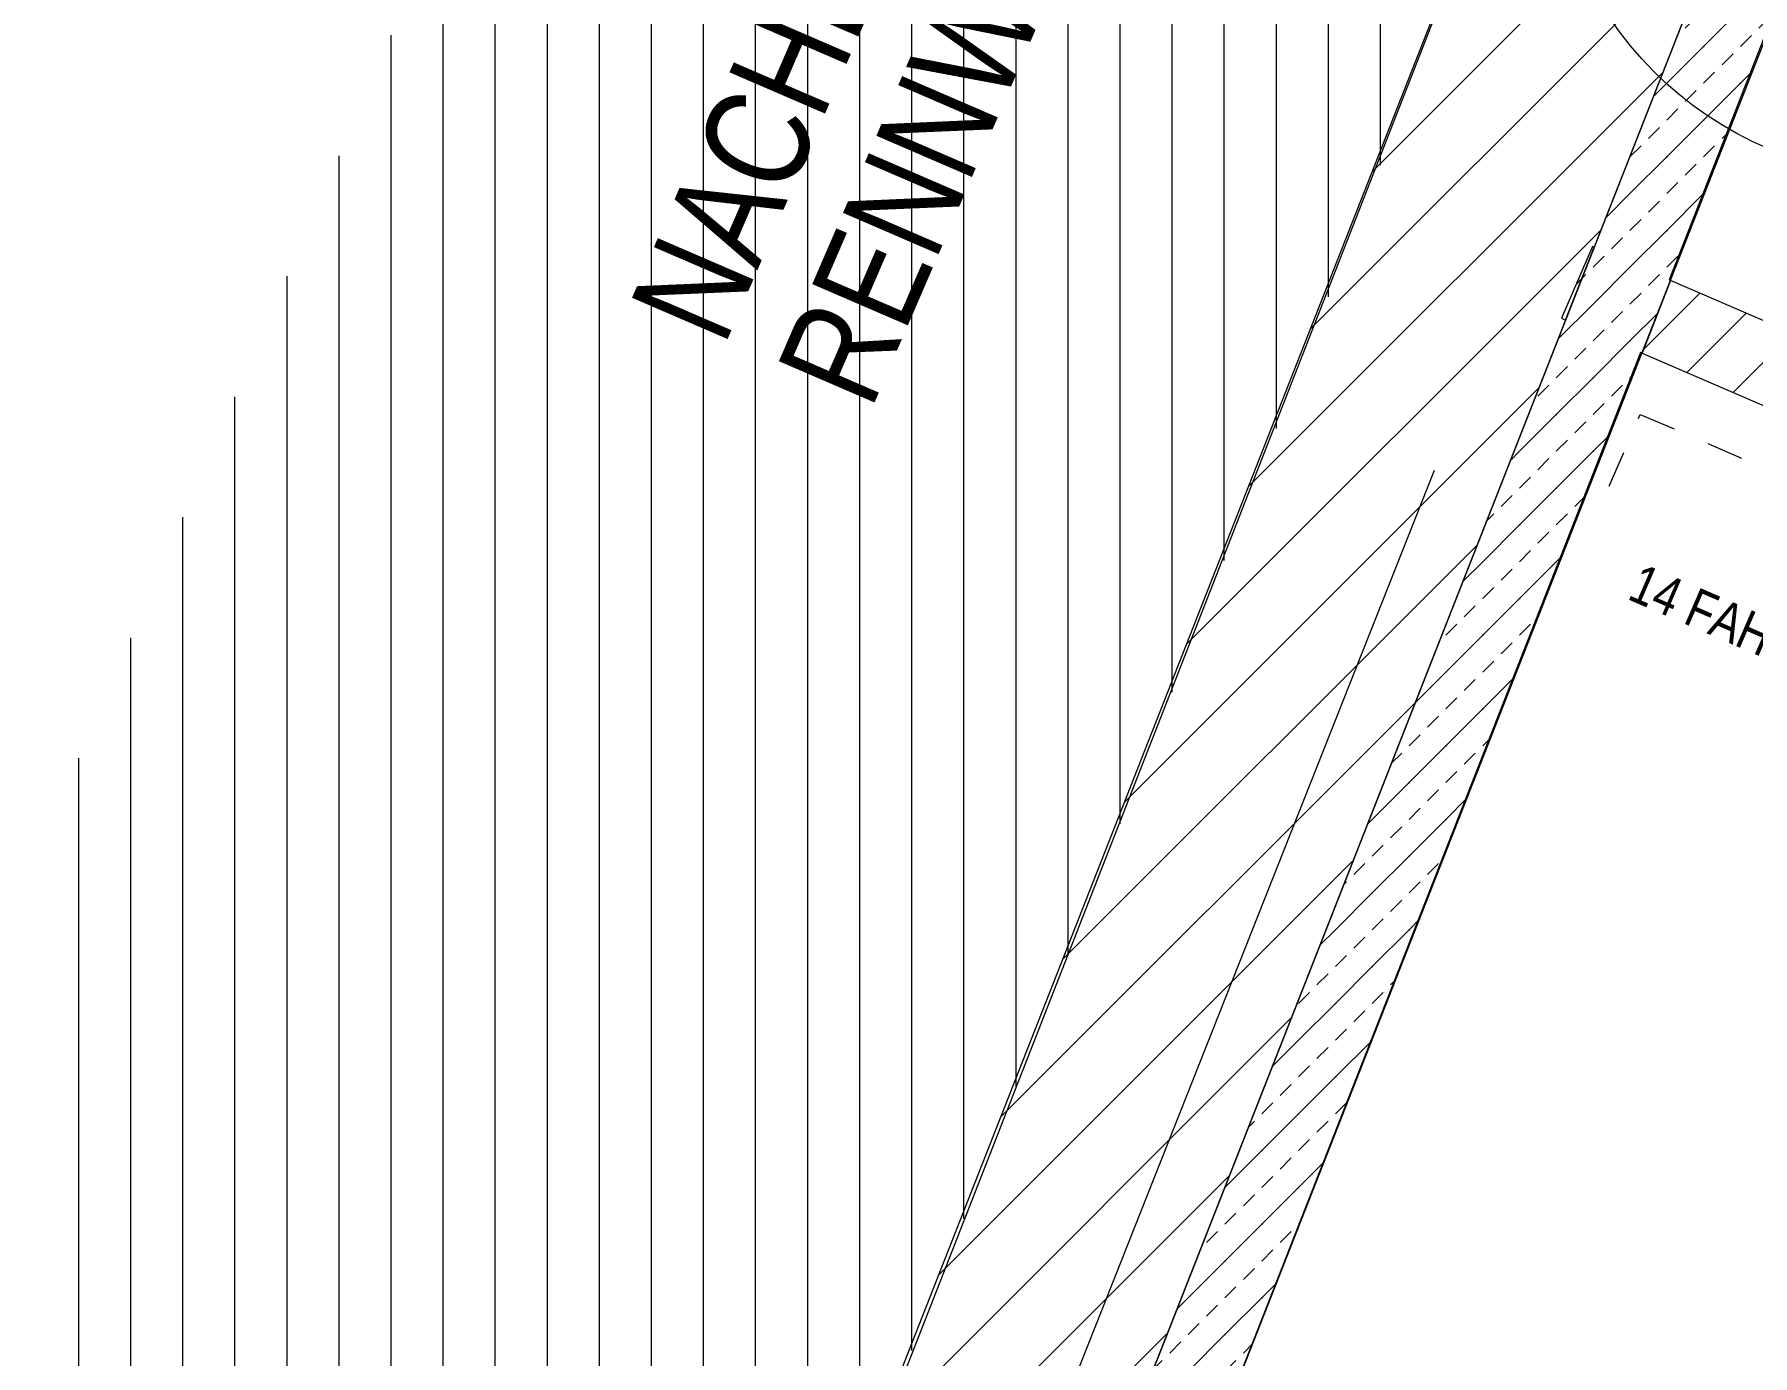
# Model space of a CAD drawing. Header units: millimetres. Extents: x 12535256 to 12566104, y 356204449 to 356234587.
# Drawn here: x 12538214 to 12541513, y 356216012 to 356218550 of the extents above; entities that cross this region are included whole.
import ezdxf
from ezdxf.enums import TextEntityAlignment as Align

# ---------------------------------------------------------------- set-up
doc = ezdxf.new("R2010")
doc.units = ezdxf.units.MM
doc.header["$MEASUREMENT"] = 0
doc.set_wipeout_variables(frame=1)
for name, pattern in [('Dashed Small', [141.111111, 70.555556, -70.555556]), ('Dot & Dashed', [6702.78, 3527.78, -1763.89, 0, -1411.11]), ('Wipeout_Contour', [1000, 0, -1000])]:
    doc.linetypes.add(name, pattern=pattern)
for name, color, linetype in [('New_010 Aussenwände', 7, 'Continuous'), ('New_035 Decken', 7, 'Continuous'), ('New_080 Raumdefinitionen', 7, 'Continuous'), ('New_110 Bemassungen Ausführung', 7, 'Continuous'), ('New_290 Raster _ Achsen', 7, 'Continuous')]:
    doc.layers.add(name, color=color, linetype=linetype)
for name, color, linetype, lineweight in [('New_010 Aussenwände_Pen_No__1', 7, 'Continuous', 13), ('New_010 Aussenwände_Pen_No__96', 8, 'Continuous', 13), ('New_035 Decken_Pen_No__1', 7, 'Continuous', 13), ('New_110 Bemassungen Ausführung_Pen_No__1', 7, 'Continuous', 13), ('New_160 Beschriftungen Ausführung_Pen_No__1', 7, 'Continuous', 13), ('New_160 Beschriftungen Ausführung_Pen_No__39', 8, 'Continuous', 13), ('New_255 Plangrafiken_Pen_No__1', 7, 'Continuous', 13), ('New_255 Plangrafiken_Pen_No__39', 8, 'Continuous', 13), ('New_255 Plangrafiken_Pen_No__83', 30, 'Continuous', 13), ('New_290 Raster _ Achsen_Pen_No__108', 7, 'Continuous', 13)]:
    doc.layers.add(name, color=color, linetype=linetype, lineweight=lineweight)
doc.styles.add('GENERATED_STYLE_1', font='arial.ttf')
doc.styles.add('GENERATED_STYLE_2', font='arial.ttf', dxfattribs={"width": 0.8})
doc.linetypes.add('Bubble', pattern='A,0,[1,UG - Rennweg 15_1030 Wien_AusfÃ¼rung-2026-06-121.Shx,S=15.817082,R=0,X=-0.000255191,Y=0.048578],-1983.5,0', length=1983.5)
doc.dimstyles.new('GENERATED_STYLE__1', dxfattribs={"dimtxt": 125, "dimasz": 47.5, "dimexe": 0.18, "dimexo": 2, "dimgap": 0, "dimtad": 1, "dimlfac": 0.001, "dimzin": 0, "dimdsep": 46, "dimtxsty": 'GENERATED_STYLE_1', "dimblk": 'ARROWHEAD_2', "dimblk1": 'ARROWHEAD_2', "dimblk2": 'ARROWHEAD_2', "dimcen": 0.09, "dimclrd": 7, "dimclre": 7, "dimclrt": 7, "dimadec": 0, "dimazin": 0, "dimtfac": 1, "dimtdec": 4, "dimtmove": 0, "dimatfit": 3, "dimfxl": 1, "dimtolj": 1, "dimtzin": 0, "dimarcsym": 0})
pattern_1 = [(45, (12240439.16, 356160438.36), (-63.639609, 63.639609), [])]

# ---------------------------------------------------------------- blocks, each defined once
blk = doc.blocks.new('*X23', base_point=(12240439.2, 356160438.4))
at = {"layer": 'New_255 Plangrafiken_Pen_No__39', "color": 8, "linetype": 'Continuous', "lineweight": 13}
for p, q in [((12538998.2, 356218683.6), (12538998.2, 356218433.6)), ((12538998.2, 356218683.6), (12538998.2, 356218433.6)), ((12539098.2, 356218683.6), (12539098.2, 356218433.6)), ((12539098.2, 356218683.6), (12539098.2, 356218433.6)), ((12539198.2, 356218683.6), (12539198.2, 356218433.6)), ((12539198.2, 356218683.6), (12539198.2, 356218433.6)), ((12539298.2, 356218683.6), (12539298.2, 356218433.6)), ((12539298.2, 356218683.6), (12539298.2, 356218433.6)), ((12539398.2, 356218683.6), (12539398.2, 356218433.6)), ((12539398.2, 356218683.6), (12539398.2, 356218433.6)), ((12539498.2, 356218683.6), (12539498.2, 356218433.6)), ((12539498.2, 356218683.6), (12539498.2, 356218433.6)), ((12539598.2, 356218683.6), (12539598.2, 356218433.6)), ((12539598.2, 356218683.6), (12539598.2, 356218433.6)), ((12539698.2, 356218683.6), (12539698.2, 356218433.6)), ((12539698.2, 356218683.6), (12539698.2, 356218433.6)), ((12539798.2, 356218683.6), (12539798.2, 356218433.6)), ((12539798.2, 356218683.6), (12539798.2, 356218433.6)), ((12539898.2, 356218683.6), (12539898.2, 356218433.6)), ((12539898.2, 356218683.6), (12539898.2, 356218433.6)), ((12539998.2, 356218683.6), (12539998.2, 356218433.6)), ((12539998.2, 356218683.6), (12539998.2, 356218433.6)), ((12540098.2, 356218683.6), (12540098.2, 356218433.6)), ((12540098.2, 356218683.6), (12540098.2, 356218433.6)), ((12540198.2, 356218683.6), (12540198.2, 356218433.6)), ((12540198.2, 356218683.6), (12540198.2, 356218433.6)), ((12540298.2, 356218683.6), (12540298.2, 356218433.6)), ((12540298.2, 356218683.6), (12540298.2, 356218433.6)), ((12540398.2, 356218683.6), (12540398.2, 356218433.6)), ((12540398.2, 356218683.6), (12540398.2, 356218433.6)), ((12540498.2, 356218683.6), (12540498.2, 356218433.6)), ((12540498.2, 356218683.6), (12540498.2, 356218433.6)), ((12540598.2, 356218683.6), (12540598.2, 356218433.6)), ((12540598.2, 356218683.6), (12540598.2, 356218433.6)), ((12540698.2, 356218683.6), (12540698.2, 356218433.6)), ((12540698.2, 356218683.6), (12540698.2, 356218433.6)), ((12540798.2, 356218683.6), (12540798.2, 356218433.6)), ((12540798.2, 356218683.6), (12540798.2, 356218433.6)), ((12538898.2, 356218548.7), (12538898.2, 356218433.6)), ((12538898.2, 356218548.7), (12538898.2, 356218433.6)), ((12538898.2, 356218433.6), (12538898.2, 356218183.6)), ((12538898.2, 356218433.6), (12538898.2, 356218183.6)), ((12538998.2, 356218433.6), (12538998.2, 356218183.6)), ((12538998.2, 356218433.6), (12538998.2, 356218183.6)), ((12539098.2, 356218433.6), (12539098.2, 356218183.6)), ((12539098.2, 356218433.6), (12539098.2, 356218183.6)), ((12539198.2, 356218433.6), (12539198.2, 356218183.6)), ((12539198.2, 356218433.6), (12539198.2, 356218183.6)), ((12539298.2, 356218433.6), (12539298.2, 356218183.6)), ((12539298.2, 356218433.6), (12539298.2, 356218183.6)), ((12539398.2, 356218433.6), (12539398.2, 356218183.6)), ((12539398.2, 356218433.6), (12539398.2, 356218183.6)), ((12539498.2, 356218433.6), (12539498.2, 356218183.6)), ((12539498.2, 356218433.6), (12539498.2, 356218183.6)), ((12539598.2, 356218433.6), (12539598.2, 356218183.6)), ((12539598.2, 356218433.6), (12539598.2, 356218183.6)), ((12539698.2, 356218433.6), (12539698.2, 356218183.6)), ((12539698.2, 356218433.6), (12539698.2, 356218183.6)), ((12539798.2, 356218433.6), (12539798.2, 356218183.6)), ((12539798.2, 356218433.6), (12539798.2, 356218183.6)), ((12539898.2, 356218433.6), (12539898.2, 356218183.6)), ((12539898.2, 356218433.6), (12539898.2, 356218183.6)), ((12539998.2, 356218433.6), (12539998.2, 356218183.6)), ((12539998.2, 356218433.6), (12539998.2, 356218183.6)), ((12540098.2, 356218433.6), (12540098.2, 356218183.6)), ((12540098.2, 356218433.6), (12540098.2, 356218183.6)), ((12540198.2, 356218433.6), (12540198.2, 356218183.6)), ((12540198.2, 356218433.6), (12540198.2, 356218183.6)), ((12540298.2, 356218433.6), (12540298.2, 356218183.6)), ((12540298.2, 356218433.6), (12540298.2, 356218183.6)), ((12540398.2, 356218433.6), (12540398.2, 356218183.6)), ((12540398.2, 356218433.6), (12540398.2, 356218183.6)), ((12540498.2, 356218433.6), (12540498.2, 356218183.6)), ((12540498.2, 356218433.6), (12540498.2, 356218183.6)), ((12540598.2, 356218433.6), (12540598.2, 356218183.6)), ((12540598.2, 356218433.6), (12540598.2, 356218183.6)), ((12540698.2, 356218433.6), (12540698.2, 356218183.6)), ((12540698.2, 356218433.6), (12540698.2, 356218183.6)), ((12540798.2, 356218433.6), (12540798.2, 356218299.1)), ((12540798.2, 356218433.6), (12540798.2, 356218299.1)), ((12538798.2, 356218317.2), (12538798.2, 356218183.6)), ((12538798.2, 356218317.2), (12538798.2, 356218183.6)), ((12538798.2, 356218183.6), (12538798.2, 356217933.6)), ((12538798.2, 356218183.6), (12538798.2, 356217933.6)), ((12538898.2, 356218183.6), (12538898.2, 356217933.6)), ((12538898.2, 356218183.6), (12538898.2, 356217933.6)), ((12538998.2, 356218183.6), (12538998.2, 356217933.6)), ((12538998.2, 356218183.6), (12538998.2, 356217933.6)), ((12539098.2, 356218183.6), (12539098.2, 356217933.6)), ((12539098.2, 356218183.6), (12539098.2, 356217933.6)), ((12539198.2, 356218183.6), (12539198.2, 356217933.6)), ((12539198.2, 356218183.6), (12539198.2, 356217933.6)), ((12539298.2, 356218183.6), (12539298.2, 356217933.6)), ((12539298.2, 356218183.6), (12539298.2, 356217933.6)), ((12539398.2, 356218183.6), (12539398.2, 356217933.6)), ((12539398.2, 356218183.6), (12539398.2, 356217933.6)), ((12539498.2, 356218183.6), (12539498.2, 356217933.6)), ((12539498.2, 356218183.6), (12539498.2, 356217933.6)), ((12539598.2, 356218183.6), (12539598.2, 356217933.6)), ((12539598.2, 356218183.6), (12539598.2, 356217933.6)), ((12539698.2, 356218183.6), (12539698.2, 356217933.6)), ((12539698.2, 356218183.6), (12539698.2, 356217933.6)), ((12539798.2, 356218183.6), (12539798.2, 356217933.6)), ((12539798.2, 356218183.6), (12539798.2, 356217933.6)), ((12539898.2, 356218183.6), (12539898.2, 356217933.6)), ((12539898.2, 356218183.6), (12539898.2, 356217933.6)), ((12539998.2, 356218183.6), (12539998.2, 356217933.6)), ((12539998.2, 356218183.6), (12539998.2, 356217933.6)), ((12540098.2, 356218183.6), (12540098.2, 356217933.6)), ((12540098.2, 356218183.6), (12540098.2, 356217933.6)), ((12540198.2, 356218183.6), (12540198.2, 356217933.6)), ((12540198.2, 356218183.6), (12540198.2, 356217933.6)), ((12540298.2, 356218183.6), (12540298.2, 356217933.6)), ((12540298.2, 356218183.6), (12540298.2, 356217933.6)), ((12540398.2, 356218183.6), (12540398.2, 356217933.6)), ((12540398.2, 356218183.6), (12540398.2, 356217933.6)), ((12540498.2, 356218183.6), (12540498.2, 356217933.6)), ((12540498.2, 356218183.6), (12540498.2, 356217933.6)), ((12540598.2, 356218183.6), (12540598.2, 356217933.6)), ((12540598.2, 356218183.6), (12540598.2, 356217933.6)), ((12540698.2, 356218183.6), (12540698.2, 356218046)), ((12540698.2, 356218183.6), (12540698.2, 356218046)), ((12538698.2, 356218085.7), (12538698.2, 356217933.6)), ((12538698.2, 356218085.7), (12538698.2, 356217933.6)), ((12538698.2, 356217933.6), (12538698.2, 356217683.6)), ((12538698.2, 356217933.6), (12538698.2, 356217683.6)), ((12538798.2, 356217933.6), (12538798.2, 356217683.6)), ((12538798.2, 356217933.6), (12538798.2, 356217683.6)), ((12538898.2, 356217933.6), (12538898.2, 356217683.6)), ((12538898.2, 356217933.6), (12538898.2, 356217683.6)), ((12538998.2, 356217933.6), (12538998.2, 356217683.6)), ((12538998.2, 356217933.6), (12538998.2, 356217683.6)), ((12539098.2, 356217933.6), (12539098.2, 356217683.6)), ((12539098.2, 356217933.6), (12539098.2, 356217683.6)), ((12539198.2, 356217933.6), (12539198.2, 356217683.6)), ((12539198.2, 356217933.6), (12539198.2, 356217683.6)), ((12539298.2, 356217933.6), (12539298.2, 356217683.6)), ((12539298.2, 356217933.6), (12539298.2, 356217683.6)), ((12539398.2, 356217933.6), (12539398.2, 356217683.6)), ((12539398.2, 356217933.6), (12539398.2, 356217683.6)), ((12539498.2, 356217933.6), (12539498.2, 356217683.6)), ((12539498.2, 356217933.6), (12539498.2, 356217683.6)), ((12539598.2, 356217933.6), (12539598.2, 356217683.6)), ((12539598.2, 356217933.6), (12539598.2, 356217683.6)), ((12539698.2, 356217933.6), (12539698.2, 356217683.6)), ((12539698.2, 356217933.6), (12539698.2, 356217683.6)), ((12539798.2, 356217933.6), (12539798.2, 356217683.6)), ((12539798.2, 356217933.6), (12539798.2, 356217683.6)), ((12539898.2, 356217933.6), (12539898.2, 356217683.6)), ((12539898.2, 356217933.6), (12539898.2, 356217683.6)), ((12539998.2, 356217933.6), (12539998.2, 356217683.6)), ((12539998.2, 356217933.6), (12539998.2, 356217683.6)), ((12540098.2, 356217933.6), (12540098.2, 356217683.6)), ((12540098.2, 356217933.6), (12540098.2, 356217683.6)), ((12540198.2, 356217933.6), (12540198.2, 356217683.6)), ((12540198.2, 356217933.6), (12540198.2, 356217683.6)), ((12540298.2, 356217933.6), (12540298.2, 356217683.6)), ((12540298.2, 356217933.6), (12540298.2, 356217683.6)), ((12540398.2, 356217933.6), (12540398.2, 356217683.6)), ((12540398.2, 356217933.6), (12540398.2, 356217683.6)), ((12540498.2, 356217933.6), (12540498.2, 356217683.6)), ((12540498.2, 356217933.6), (12540498.2, 356217683.6)), ((12540598.2, 356217933.6), (12540598.2, 356217793)), ((12540598.2, 356217933.6), (12540598.2, 356217793)), ((12538598.2, 356217854.3), (12538598.2, 356217683.6)), ((12538598.2, 356217854.3), (12538598.2, 356217683.6)), ((12538598.2, 356217683.6), (12538598.2, 356217433.6)), ((12538598.2, 356217683.6), (12538598.2, 356217433.6)), ((12538698.2, 356217683.6), (12538698.2, 356217433.6)), ((12538698.2, 356217683.6), (12538698.2, 356217433.6)), ((12538798.2, 356217683.6), (12538798.2, 356217433.6)), ((12538798.2, 356217683.6), (12538798.2, 356217433.6)), ((12538898.2, 356217683.6), (12538898.2, 356217433.6)), ((12538898.2, 356217683.6), (12538898.2, 356217433.6)), ((12538998.2, 356217683.6), (12538998.2, 356217433.6)), ((12538998.2, 356217683.6), (12538998.2, 356217433.6)), ((12539098.2, 356217683.6), (12539098.2, 356217433.6)), ((12539098.2, 356217683.6), (12539098.2, 356217433.6)), ((12539198.2, 356217683.6), (12539198.2, 356217433.6)), ((12539198.2, 356217683.6), (12539198.2, 356217433.6)), ((12539298.2, 356217683.6), (12539298.2, 356217433.6)), ((12539298.2, 356217683.6), (12539298.2, 356217433.6)), ((12539398.2, 356217683.6), (12539398.2, 356217433.6)), ((12539398.2, 356217683.6), (12539398.2, 356217433.6)), ((12539498.2, 356217683.6), (12539498.2, 356217433.6)), ((12539498.2, 356217683.6), (12539498.2, 356217433.6)), ((12539598.2, 356217683.6), (12539598.2, 356217433.6)), ((12539598.2, 356217683.6), (12539598.2, 356217433.6)), ((12539698.2, 356217683.6), (12539698.2, 356217433.6)), ((12539698.2, 356217683.6), (12539698.2, 356217433.6)), ((12539798.2, 356217683.6), (12539798.2, 356217433.6)), ((12539798.2, 356217683.6), (12539798.2, 356217433.6)), ((12539898.2, 356217683.6), (12539898.2, 356217433.6)), ((12539898.2, 356217683.6), (12539898.2, 356217433.6)), ((12539998.2, 356217683.6), (12539998.2, 356217433.6)), ((12539998.2, 356217683.6), (12539998.2, 356217433.6)), ((12540098.2, 356217683.6), (12540098.2, 356217433.6)), ((12540098.2, 356217683.6), (12540098.2, 356217433.6)), ((12540198.2, 356217683.6), (12540198.2, 356217433.6)), ((12540198.2, 356217683.6), (12540198.2, 356217433.6)), ((12540298.2, 356217683.6), (12540298.2, 356217433.6)), ((12540298.2, 356217683.6), (12540298.2, 356217433.6)), ((12540398.2, 356217683.6), (12540398.2, 356217433.6)), ((12540398.2, 356217683.6), (12540398.2, 356217433.6)), ((12540498.2, 356217683.6), (12540498.2, 356217539.9)), ((12540498.2, 356217683.6), (12540498.2, 356217539.9)), ((12538498.2, 356217622.8), (12538498.2, 356217433.6)), ((12538498.2, 356217622.8), (12538498.2, 356217433.6)), ((12538498.2, 356217433.6), (12538498.2, 356217183.6)), ((12538498.2, 356217433.6), (12538498.2, 356217183.6)), ((12538598.2, 356217433.6), (12538598.2, 356217183.6)), ((12538598.2, 356217433.6), (12538598.2, 356217183.6)), ((12538698.2, 356217433.6), (12538698.2, 356217183.6)), ((12538698.2, 356217433.6), (12538698.2, 356217183.6)), ((12538798.2, 356217433.6), (12538798.2, 356217183.6)), ((12538798.2, 356217433.6), (12538798.2, 356217183.6)), ((12538898.2, 356217433.6), (12538898.2, 356217183.6)), ((12538898.2, 356217433.6), (12538898.2, 356217183.6)), ((12538998.2, 356217433.6), (12538998.2, 356217183.6)), ((12538998.2, 356217433.6), (12538998.2, 356217183.6)), ((12539098.2, 356217433.6), (12539098.2, 356217183.6)), ((12539098.2, 356217433.6), (12539098.2, 356217183.6)), ((12539198.2, 356217433.6), (12539198.2, 356217183.6)), ((12539198.2, 356217433.6), (12539198.2, 356217183.6)), ((12539298.2, 356217433.6), (12539298.2, 356217183.6)), ((12539298.2, 356217433.6), (12539298.2, 356217183.6)), ((12539398.2, 356217433.6), (12539398.2, 356217183.6)), ((12539398.2, 356217433.6), (12539398.2, 356217183.6)), ((12539498.2, 356217433.6), (12539498.2, 356217183.6)), ((12539498.2, 356217433.6), (12539498.2, 356217183.6)), ((12539598.2, 356217433.6), (12539598.2, 356217183.6)), ((12539598.2, 356217433.6), (12539598.2, 356217183.6)), ((12539698.2, 356217433.6), (12539698.2, 356217183.6)), ((12539698.2, 356217433.6), (12539698.2, 356217183.6)), ((12539798.2, 356217433.6), (12539798.2, 356217183.6)), ((12539798.2, 356217433.6), (12539798.2, 356217183.6)), ((12539898.2, 356217433.6), (12539898.2, 356217183.6)), ((12539898.2, 356217433.6), (12539898.2, 356217183.6)), ((12539998.2, 356217433.6), (12539998.2, 356217183.6)), ((12539998.2, 356217433.6), (12539998.2, 356217183.6)), ((12540098.2, 356217433.6), (12540098.2, 356217183.6)), ((12540098.2, 356217433.6), (12540098.2, 356217183.6)), ((12540198.2, 356217433.6), (12540198.2, 356217183.6)), ((12540198.2, 356217433.6), (12540198.2, 356217183.6)), ((12540298.2, 356217433.6), (12540298.2, 356217183.6)), ((12540298.2, 356217433.6), (12540298.2, 356217183.6)), ((12540398.2, 356217433.6), (12540398.2, 356217286.9)), ((12540398.2, 356217433.6), (12540398.2, 356217286.9)), ((12538398.2, 356217391.3), (12538398.2, 356217183.6)), ((12538398.2, 356217391.3), (12538398.2, 356217183.6)), ((12538298.2, 356217159.8), (12538298.2, 356216933.6)), ((12538298.2, 356217159.8), (12538298.2, 356216933.6)), ((12538398.2, 356217183.6), (12538398.2, 356216933.6)), ((12538398.2, 356217183.6), (12538398.2, 356216933.6)), ((12538498.2, 356217183.6), (12538498.2, 356216933.6)), ((12538498.2, 356217183.6), (12538498.2, 356216933.6)), ((12538598.2, 356217183.6), (12538598.2, 356216933.6)), ((12538598.2, 356217183.6), (12538598.2, 356216933.6)), ((12538698.2, 356217183.6), (12538698.2, 356216933.6)), ((12538698.2, 356217183.6), (12538698.2, 356216933.6)), ((12538798.2, 356217183.6), (12538798.2, 356216933.6)), ((12538798.2, 356217183.6), (12538798.2, 356216933.6)), ((12538898.2, 356217183.6), (12538898.2, 356216933.6)), ((12538898.2, 356217183.6), (12538898.2, 356216933.6)), ((12538998.2, 356217183.6), (12538998.2, 356216933.6)), ((12538998.2, 356217183.6), (12538998.2, 356216933.6)), ((12539098.2, 356217183.6), (12539098.2, 356216933.6)), ((12539098.2, 356217183.6), (12539098.2, 356216933.6)), ((12539198.2, 356217183.6), (12539198.2, 356216933.6)), ((12539198.2, 356217183.6), (12539198.2, 356216933.6)), ((12539298.2, 356217183.6), (12539298.2, 356216933.6)), ((12539298.2, 356217183.6), (12539298.2, 356216933.6)), ((12539398.2, 356217183.6), (12539398.2, 356216933.6)), ((12539398.2, 356217183.6), (12539398.2, 356216933.6)), ((12539498.2, 356217183.6), (12539498.2, 356216933.6)), ((12539498.2, 356217183.6), (12539498.2, 356216933.6)), ((12539598.2, 356217183.6), (12539598.2, 356216933.6)), ((12539598.2, 356217183.6), (12539598.2, 356216933.6)), ((12539698.2, 356217183.6), (12539698.2, 356216933.6)), ((12539698.2, 356217183.6), (12539698.2, 356216933.6)), ((12539798.2, 356217183.6), (12539798.2, 356216933.6)), ((12539798.2, 356217183.6), (12539798.2, 356216933.6)), ((12539898.2, 356217183.6), (12539898.2, 356216933.6)), ((12539898.2, 356217183.6), (12539898.2, 356216933.6)), ((12539998.2, 356217183.6), (12539998.2, 356216933.6)), ((12539998.2, 356217183.6), (12539998.2, 356216933.6)), ((12540098.2, 356217183.6), (12540098.2, 356216933.6)), ((12540098.2, 356217183.6), (12540098.2, 356216933.6)), ((12540198.2, 356217183.6), (12540198.2, 356216933.6)), ((12540198.2, 356217183.6), (12540198.2, 356216933.6)), ((12540298.2, 356217183.6), (12540298.2, 356217033.8)), ((12540298.2, 356217183.6), (12540298.2, 356217033.8)), ((12538298.2, 356216933.6), (12538298.2, 356216683.6)), ((12538298.2, 356216933.6), (12538298.2, 356216683.6)), ((12538398.2, 356216933.6), (12538398.2, 356216683.6)), ((12538398.2, 356216933.6), (12538398.2, 356216683.6)), ((12538498.2, 356216933.6), (12538498.2, 356216683.6)), ((12538498.2, 356216933.6), (12538498.2, 356216683.6)), ((12538598.2, 356216933.6), (12538598.2, 356216683.6)), ((12538598.2, 356216933.6), (12538598.2, 356216683.6)), ((12538698.2, 356216933.6), (12538698.2, 356216683.6)), ((12538698.2, 356216933.6), (12538698.2, 356216683.6)), ((12538798.2, 356216933.6), (12538798.2, 356216683.6)), ((12538798.2, 356216933.6), (12538798.2, 356216683.6)), ((12538898.2, 356216933.6), (12538898.2, 356216683.6)), ((12538898.2, 356216933.6), (12538898.2, 356216683.6)), ((12538998.2, 356216933.6), (12538998.2, 356216683.6)), ((12538998.2, 356216933.6), (12538998.2, 356216683.6)), ((12539098.2, 356216933.6), (12539098.2, 356216683.6)), ((12539098.2, 356216933.6), (12539098.2, 356216683.6)), ((12539198.2, 356216933.6), (12539198.2, 356216683.6)), ((12539198.2, 356216933.6), (12539198.2, 356216683.6)), ((12539298.2, 356216933.6), (12539298.2, 356216683.6)), ((12539298.2, 356216933.6), (12539298.2, 356216683.6)), ((12539398.2, 356216933.6), (12539398.2, 356216683.6)), ((12539398.2, 356216933.6), (12539398.2, 356216683.6)), ((12539498.2, 356216933.6), (12539498.2, 356216683.6)), ((12539498.2, 356216933.6), (12539498.2, 356216683.6)), ((12539598.2, 356216933.6), (12539598.2, 356216683.6)), ((12539598.2, 356216933.6), (12539598.2, 356216683.6)), ((12539698.2, 356216933.6), (12539698.2, 356216683.6)), ((12539698.2, 356216933.6), (12539698.2, 356216683.6)), ((12539798.2, 356216933.6), (12539798.2, 356216683.6)), ((12539798.2, 356216933.6), (12539798.2, 356216683.6)), ((12539898.2, 356216933.6), (12539898.2, 356216683.6)), ((12539898.2, 356216933.6), (12539898.2, 356216683.6)), ((12539998.2, 356216933.6), (12539998.2, 356216683.6)), ((12539998.2, 356216933.6), (12539998.2, 356216683.6)), ((12540098.2, 356216933.6), (12540098.2, 356216683.6)), ((12540098.2, 356216933.6), (12540098.2, 356216683.6)), ((12540198.2, 356216933.6), (12540198.2, 356216780.8)), ((12540198.2, 356216933.6), (12540198.2, 356216780.8)), ((12538298.2, 356216683.6), (12538298.2, 356216433.6)), ((12538298.2, 356216683.6), (12538298.2, 356216433.6)), ((12538398.2, 356216683.6), (12538398.2, 356216433.6)), ((12538398.2, 356216683.6), (12538398.2, 356216433.6)), ((12538498.2, 356216683.6), (12538498.2, 356216433.6)), ((12538498.2, 356216683.6), (12538498.2, 356216433.6)), ((12538598.2, 356216683.6), (12538598.2, 356216433.6)), ((12538598.2, 356216683.6), (12538598.2, 356216433.6)), ((12538698.2, 356216683.6), (12538698.2, 356216433.6)), ((12538698.2, 356216683.6), (12538698.2, 356216433.6)), ((12538798.2, 356216683.6), (12538798.2, 356216433.6)), ((12538798.2, 356216683.6), (12538798.2, 356216433.6)), ((12538898.2, 356216683.6), (12538898.2, 356216433.6)), ((12538898.2, 356216683.6), (12538898.2, 356216433.6)), ((12538998.2, 356216683.6), (12538998.2, 356216433.6)), ((12538998.2, 356216683.6), (12538998.2, 356216433.6)), ((12539098.2, 356216683.6), (12539098.2, 356216433.6)), ((12539098.2, 356216683.6), (12539098.2, 356216433.6)), ((12539198.2, 356216683.6), (12539198.2, 356216433.6)), ((12539198.2, 356216683.6), (12539198.2, 356216433.6)), ((12539298.2, 356216683.6), (12539298.2, 356216433.6)), ((12539298.2, 356216683.6), (12539298.2, 356216433.6)), ((12539398.2, 356216683.6), (12539398.2, 356216433.6)), ((12539398.2, 356216683.6), (12539398.2, 356216433.6)), ((12539498.2, 356216683.6), (12539498.2, 356216433.6)), ((12539498.2, 356216683.6), (12539498.2, 356216433.6)), ((12539598.2, 356216683.6), (12539598.2, 356216433.6)), ((12539598.2, 356216683.6), (12539598.2, 356216433.6)), ((12539698.2, 356216683.6), (12539698.2, 356216433.6)), ((12539698.2, 356216683.6), (12539698.2, 356216433.6)), ((12539798.2, 356216683.6), (12539798.2, 356216433.6)), ((12539798.2, 356216683.6), (12539798.2, 356216433.6)), ((12539898.2, 356216683.6), (12539898.2, 356216433.6)), ((12539898.2, 356216683.6), (12539898.2, 356216433.6)), ((12539998.2, 356216683.6), (12539998.2, 356216433.6)), ((12539998.2, 356216683.6), (12539998.2, 356216433.6)), ((12540098.2, 356216683.6), (12540098.2, 356216527.8)), ((12540098.2, 356216683.6), (12540098.2, 356216527.8)), ((12538298.2, 356216433.6), (12538298.2, 356216183.6)), ((12538298.2, 356216433.6), (12538298.2, 356216183.6)), ((12538398.2, 356216433.6), (12538398.2, 356216183.6)), ((12538398.2, 356216433.6), (12538398.2, 356216183.6)), ((12538498.2, 356216433.6), (12538498.2, 356216183.6)), ((12538498.2, 356216433.6), (12538498.2, 356216183.6)), ((12538598.2, 356216433.6), (12538598.2, 356216183.6)), ((12538598.2, 356216433.6), (12538598.2, 356216183.6)), ((12538698.2, 356216433.6), (12538698.2, 356216183.6)), ((12538698.2, 356216433.6), (12538698.2, 356216183.6)), ((12538798.2, 356216433.6), (12538798.2, 356216183.6)), ((12538798.2, 356216433.6), (12538798.2, 356216183.6)), ((12538898.2, 356216433.6), (12538898.2, 356216183.6)), ((12538898.2, 356216433.6), (12538898.2, 356216183.6)), ((12538998.2, 356216433.6), (12538998.2, 356216183.6)), ((12538998.2, 356216433.6), (12538998.2, 356216183.6)), ((12539098.2, 356216433.6), (12539098.2, 356216183.6)), ((12539098.2, 356216433.6), (12539098.2, 356216183.6)), ((12539198.2, 356216433.6), (12539198.2, 356216183.6)), ((12539198.2, 356216433.6), (12539198.2, 356216183.6)), ((12539298.2, 356216433.6), (12539298.2, 356216183.6)), ((12539298.2, 356216433.6), (12539298.2, 356216183.6)), ((12539398.2, 356216433.6), (12539398.2, 356216183.6)), ((12539398.2, 356216433.6), (12539398.2, 356216183.6)), ((12539498.2, 356216433.6), (12539498.2, 356216183.6)), ((12539498.2, 356216433.6), (12539498.2, 356216183.6)), ((12539598.2, 356216433.6), (12539598.2, 356216183.6)), ((12539598.2, 356216433.6), (12539598.2, 356216183.6)), ((12539698.2, 356216433.6), (12539698.2, 356216183.6)), ((12539698.2, 356216433.6), (12539698.2, 356216183.6)), ((12539798.2, 356216433.6), (12539798.2, 356216183.6)), ((12539798.2, 356216433.6), (12539798.2, 356216183.6)), ((12539898.2, 356216433.6), (12539898.2, 356216183.6)), ((12539898.2, 356216433.6), (12539898.2, 356216183.6)), ((12539998.2, 356216433.6), (12539998.2, 356216274.7)), ((12539998.2, 356216433.6), (12539998.2, 356216274.7)), ((12538298.2, 356216183.6), (12538298.2, 356215933.6)), ((12538298.2, 356216183.6), (12538298.2, 356215933.6)), ((12538398.2, 356216183.6), (12538398.2, 356215933.6)), ((12538398.2, 356216183.6), (12538398.2, 356215933.6)), ((12538498.2, 356216183.6), (12538498.2, 356215933.6)), ((12538498.2, 356216183.6), (12538498.2, 356215933.6)), ((12538598.2, 356216183.6), (12538598.2, 356215933.6)), ((12538598.2, 356216183.6), (12538598.2, 356215933.6)), ((12538698.2, 356216183.6), (12538698.2, 356215933.6)), ((12538698.2, 356216183.6), (12538698.2, 356215933.6)), ((12538798.2, 356216183.6), (12538798.2, 356215933.6)), ((12538798.2, 356216183.6), (12538798.2, 356215933.6)), ((12538898.2, 356216183.6), (12538898.2, 356215933.6)), ((12538898.2, 356216183.6), (12538898.2, 356215933.6)), ((12538998.2, 356216183.6), (12538998.2, 356215933.6)), ((12538998.2, 356216183.6), (12538998.2, 356215933.6)), ((12539098.2, 356216183.6), (12539098.2, 356215933.6)), ((12539098.2, 356216183.6), (12539098.2, 356215933.6)), ((12539198.2, 356216183.6), (12539198.2, 356215933.6)), ((12539198.2, 356216183.6), (12539198.2, 356215933.6)), ((12539298.2, 356216183.6), (12539298.2, 356215933.6)), ((12539298.2, 356216183.6), (12539298.2, 356215933.6)), ((12539398.2, 356216183.6), (12539398.2, 356215933.6)), ((12539398.2, 356216183.6), (12539398.2, 356215933.6)), ((12539498.2, 356216183.6), (12539498.2, 356215933.6)), ((12539498.2, 356216183.6), (12539498.2, 356215933.6)), ((12539598.2, 356216183.6), (12539598.2, 356215933.6)), ((12539598.2, 356216183.6), (12539598.2, 356215933.6)), ((12539698.2, 356216183.6), (12539698.2, 356215933.6)), ((12539698.2, 356216183.6), (12539698.2, 356215933.6)), ((12539798.2, 356216183.6), (12539798.2, 356215933.6)), ((12539798.2, 356216183.6), (12539798.2, 356215933.6)), ((12539898.2, 356216183.6), (12539898.2, 356216021.7)), ((12539898.2, 356216183.6), (12539898.2, 356216021.7))]:
    blk.add_line(p, q, dxfattribs=at)
blk = doc.blocks.new('Fill_3', base_point=(12240439.2, 356160438.4))
at = {"layer": 'New_255 Plangrafiken_Pen_No__39', "color": 8, "linetype": 'Continuous', "lineweight": 13}
blk.add_blockref('*X23', (12240439.2, 356160438.4), dxfattribs=at)
blk = doc.blocks.new('Slab_1', base_point=(12539105.3, 356213984.7))
at = {"layer": 'New_035 Decken_Pen_No__1', "color": 7, "linetype": 'Continuous', "lineweight": 13, "flags": 128}
blk.add_lwpolyline([(12539105.3, 356213984.7), (12549451.8, 356209515.2), (12551938.1, 356215296.2), (12545890, 356217911), (12546028.8, 356218232.3), (12543839.4, 356219178.1), (12542085.2, 356219935.4), (12541520.1, 356220164.9)], close=True, dxfattribs=at)
blk = doc.blocks.new('Wall_11', base_point=(12539764.3, 356214462.5))
at = {"layer": 'New_010 Aussenwände_Pen_No__96', "linetype": 'Continuous', "lineweight": 13}
h = blk.add_hatch(dxfattribs=at)
h.set_pattern_fill('COMMON_BRICK', color=8, style=0, pattern_type=2)
h.set_pattern_definition([(45, (12240439.16, 356160438.36), (-91.92388, 91.92388), [])])
h.paths.add_polyline_path([(12539764.3, 356214462.5), (12541938.5, 356219999.3), (12541520.1, 356220164.9), (12539351, 356214641.1)])
at = {"layer": 'New_010 Aussenwände_Pen_No__1', "color": 7, "linetype": 'Continuous', "lineweight": 13, "flags": 128}
for points in [[(12541520.1, 356220164.9), (12539351, 356214641.1)], [(12539764.3, 356214462.5), (12541938.5, 356219999.3)]]:
    blk.add_lwpolyline(points, dxfattribs=at)
blk = doc.blocks.new('Wall_49', base_point=(12541205.9, 356218142.6))
at = {"color": 254, "linetype": 'Wipeout_Contour', "lineweight": 0, "ltscale": 1425755077.982369}
blk.add_wipeout([(12541208.9, 356218141.3), (12541205.9, 356218142.6), (12541146.4, 356218004.9), (12541154, 356218001.6)], dxfattribs=at).dxf.layer = 'New_010 Aussenwände'
at = {"color": 254, "linetype": 'Wipeout_Contour', "lineweight": 0, "ltscale": 1425751615.439188}
blk.add_wipeout([(12545425, 356216320), (12541355.8, 356218077.8), (12541301, 356217938.1), (12545365.6, 356216182.3)], dxfattribs=at).dxf.layer = 'New_010 Aussenwände'
at = {"layer": 'New_010 Aussenwände', "linetype": 'Continuous', "lineweight": 0, "true_color": 0x000000}
h = blk.add_hatch(dxfattribs=at)
h.set_pattern_fill('THERMAL_BLOCK', color=18, style=0, pattern_type=2)
h.set_pattern_definition(pattern_1)
h.paths.add_polyline_path([(12541208.9, 356218141.3), (12541205.9, 356218142.6), (12541146.4, 356218004.9), (12541154, 356218001.6)])
h = blk.add_hatch(dxfattribs=at)
h.set_pattern_fill('THERMAL_BLOCK', color=18, style=0, pattern_type=2)
h.set_pattern_definition(pattern_1)
h.paths.add_polyline_path([(12545425, 356216320), (12541355.8, 356218077.8), (12541301, 356217938.1), (12545365.6, 356216182.3)])
at = {"layer": 'New_010 Aussenwände_Pen_No__1', "color": 7, "linetype": 'Continuous', "lineweight": 13}
for p, q in [((12541154, 356218001.6), (12541208.9, 356218141.3)), ((12541355.8, 356218077.8), (12541301, 356217938.1))]:
    blk.add_line(p, q, dxfattribs=at)
at = {"layer": 'New_010 Aussenwände_Pen_No__1', "color": 7, "linetype": 'Continuous', "lineweight": 13, "flags": 128}
for points in [[(12541205.9, 356218142.6), (12541146.4, 356218004.9)], [(12541208.9, 356218141.3), (12541205.9, 356218142.6)], [(12545425, 356216320), (12541355.8, 356218077.8)], [(12541146.4, 356218004.9), (12541154, 356218001.6)], [(12541301, 356217938.1), (12545365.6, 356216182.3)]]:
    blk.add_lwpolyline(points, dxfattribs=at)
blk = doc.blocks.new('Wall_84', base_point=(12541545.7, 356218999))
at = {"layer": 'New_010 Aussenwände', "linetype": 'Continuous', "lineweight": 0, "true_color": 0x000000}
h = blk.add_hatch(dxfattribs=at)
h.set_pattern_fill('BETON_BEWEHRT_SN46', color=18, style=0, pattern_type=2)
h.set_pattern_definition([(45, (12240439.16, 356160438.36), (-70.710678, 70.710678), [30, -20]), (45, (12240403.8, 356160473.71), (-70.710678, 70.710678), [100, 0])])
h.paths.add_polyline_path([(12541545.7, 356218999), (12539766.8, 356214468.8), (12539915.7, 356214410.3), (12541694.6, 356218940.5)])
at = {"layer": 'New_010 Aussenwände_Pen_No__1', "color": 7, "linetype": 'Continuous', "lineweight": 13, "flags": 128}
for points in [[(12541545.7, 356218999), (12539766.8, 356214468.8)], [(12539915.7, 356214410.3), (12541694.6, 356218940.5)]]:
    blk.add_lwpolyline(points, dxfattribs=at)
blk = doc.blocks.new('Standard grid marker[49]', base_point=(12539230.2, 356213489.9))
at = {"layer": 'New_290 Raster _ Achsen_Pen_No__108', "color": 7, "linetype": 'Dot & Dashed', "lineweight": 13}
blk.add_line((12539603.7, 356214432.9), (12547078.2, 356233305.9), dxfattribs=at)
at = {"layer": 'New_290 Raster _ Achsen_Pen_No__108', "color": 7, "lineweight": 13, "style": 'GENERATED_STYLE_1'}
for tag, p in [('AC_MarkerText_1_1', (12547559.5, 356234477.6)), ('AC_MarkerText_1_0', (12539209.1, 356213393.3))]:
    blk.add_attdef(tag, text='', height=150, rotation=336.6365, dxfattribs=at).set_placement(p, align=Align.TOP_CENTER)
blk = doc.blocks.new('*D226', base_point=(12240439.2, 356160438.4))
at = {"layer": 'New_110 Bemassungen Ausführung_Pen_No__1', "color": 7, "linetype": 'Continuous', "lineweight": 13, "transparency": 16777216}
for p, q in [((12540562.4, 356224294.1), (12540519.3, 356224352)), ((12540540.9, 356224323.1), (12538395.5, 356219356.6)), ((12540497.8, 356224341.6), (12540583.9, 356224304.5)), ((12538417, 356219327.7), (12538373.9, 356219385.6))]:
    blk.add_line(p, q, dxfattribs=at)
at = {"layer": 'New_110 Bemassungen Ausführung_Pen_No__1', "color": 7, "lineweight": 13, "transparency": 16777216, "char_height": 125, "attachment_point": 7, "rotation": 66.6365, "style": 'GENERATED_STYLE_1'}
for s, insert in [('\\A1;{\\pql;\\fArial|b0|i0|c0|p0;\\W1.000000;5,41}', (12539379.1, 356221696.6)), ('\\A1;{\\pql;\\fArial|b0|i0|c0|p0;\\W1.000000;15}', (12538379.7, 356219383.1))]:
    blk.add_mtext(s, dxfattribs=dict(at, insert=insert))
blk = doc.blocks.new('ARROWHEAD_2')
at = {"color": 0, "linetype": 'Continuous', "lineweight": 0}
for p, q in [((0, 0), (-1, 0)), ((-0.378, -0.655), (0.378, 0.655))]:
    blk.add_line(p, q, dxfattribs=at)
blk = doc.blocks.new('*D227', base_point=(12240439.2, 356160438.4))
at = {"layer": 'New_110 Bemassungen Ausführung_Pen_No__1', "color": 7, "linetype": 'Continuous', "lineweight": 13, "transparency": 16777216}
for p, q in [((12540540.9, 356224323.1), (12538395.5, 356219356.6)), ((12538352.4, 356219375.2), (12538438.5, 356219338)), ((12538417, 356219327.7), (12538373.9, 356219385.6)), ((12538395.5, 356219356.6), (12538336, 356219218.9)), ((12538357.5, 356219190), (12538314.4, 356219247.9))]:
    blk.add_line(p, q, dxfattribs=at)
blk = doc.blocks.new('*D228', base_point=(12240439.2, 356160438.4))
at = {"layer": 'New_110 Bemassungen Ausführung_Pen_No__1', "color": 7, "linetype": 'Continuous', "lineweight": 13, "transparency": 16777216}
for p, q in [((12538395.5, 356219356.6), (12538336, 356219218.9)), ((12538293, 356219237.5), (12538379, 356219200.3)), ((12538357.5, 356219190), (12538314.4, 356219247.9)), ((12538336, 356219218.9), (12536829, 356215730.5)), ((12536786, 356215749.1), (12536872.1, 356215711.9)), ((12536850.6, 356215701.6), (12536807.5, 356215759.5))]:
    blk.add_line(p, q, dxfattribs=at)
at = {"layer": 'New_110 Bemassungen Ausführung_Pen_No__1', "color": 7, "lineweight": 13, "transparency": 16777216, "insert": (12537493.4, 356217331.5), "char_height": 125, "attachment_point": 7, "rotation": 66.6365, "style": 'GENERATED_STYLE_1'}
blk.add_mtext('\\A1;{\\pql;\\fArial|b0|i0|c0|p0;\\W1.000000;3,80}', dxfattribs=at)
blk = doc.blocks.new('*D230', base_point=(12240439.2, 356160438.4))
at = {"layer": 'New_110 Bemassungen Ausführung_Pen_No__1', "color": 7, "linetype": 'Continuous', "lineweight": 13, "transparency": 16777216}
for p, q in [((12544168, 356233862.1), (12544081.9, 356233899.3)), ((12544146.5, 356233851.7), (12544103.4, 356233909.6)), ((12544124.9, 356233880.7), (12544137.1, 356233908.7)), ((12536092.4, 356215286.2), (12544124.9, 356233880.7)), ((12536070.9, 356215315.1), (12536114, 356215257.2)), ((12536135.5, 356215267.6), (12536049.4, 356215304.8)), ((12536080.3, 356215258.1), (12536092.4, 356215286.2))]:
    blk.add_line(p, q, dxfattribs=at)
at = {"layer": 'New_110 Bemassungen Ausführung_Pen_No__1', "color": 7, "lineweight": 13, "transparency": 16777216, "insert": (12540015.7, 356224355.7), "char_height": 125, "attachment_point": 7, "rotation": 66.6365, "style": 'GENERATED_STYLE_1'}
blk.add_mtext('\\A1;{\\pql;\\fArial|b0|i0|c0|p0;\\W1.000000;20,25\\fArial|b0|i0|c0|p0;\\W1.000000;\\A1{\\H.66x;\\S5^  ;}}', dxfattribs=at)

msp = doc.modelspace()

# ---------------------------------------------------------------- linework, layer by layer
at = {"layer": 'New_080 Raumdefinitionen', "color": 21, "linetype": 'Continuous', "lineweight": 0, "true_color": 0xffa8a8, "flags": 128}
for points in [[(12542025.798, 356219797.683), (12541352.877, 356218079.082), (12546609.287, 356215808.4), (12547102.986, 356216951.329), (12543542.078, 356218489.582), (12543779.951, 356219040.415)], [(12541298.133, 356217939.333), (12539911.282, 356214399.028), (12545042.837, 356212182.282), (12546549.802, 356215670.7)]]:
    msp.add_lwpolyline(points, close=True, dxfattribs=at)
at = {"layer": 'New_255 Plangrafiken_Pen_No__83', "color": 30, "linetype": 'Bubble', "lineweight": 13}
msp.add_circle((12541812.704, 356218968.275), 691.747, dxfattribs=at)

# ---------------------------------------------------------------- block references
at = {"layer": 'New_010 Aussenwände', "color": 7, "lineweight": 13}
msp.add_blockref('Wall_11', (12539764.314, 356214462.516), dxfattribs=at)
at = {"layer": 'New_035 Decken', "color": 7, "linetype": 'Continuous', "lineweight": 13}
msp.add_blockref('Slab_1', (12539105.263, 356213984.694), dxfattribs=at)
at = {"layer": 'New_255 Plangrafiken_Pen_No__39', "color": 8, "linetype": 'Continuous', "lineweight": 13}
msp.add_blockref('Fill_3', (12240439.157, 356160438.356), dxfattribs=at)

# ---------------------------------------------------------------- texts
at = {"layer": 'New_255 Plangrafiken_Pen_No__1', "color": 7, "linetype": 'Continuous', "lineweight": 13, "insert": (12539822.4, 356217825.204), "char_height": 200, "attachment_point": 7, "rotation": 66.636458, "line_spacing_factor": 0.921651, "style": 'GENERATED_STYLE_2'}
msp.add_mtext('\\A1;{\\pql;\\fArial|b0|i0|c0|p0;\\W0.800000;NACHBARGEBÄUDE\\P\\pql;\\fArial|b0|i0|c0|p0;\\W0.800000;RENNWEG 13}', dxfattribs=at)

# ---------------------------------------------------------------- next in the draw order: block references
at = {"layer": 'New_010 Aussenwände', "color": 7, "lineweight": 13}
msp.add_blockref('Wall_49', (12541205.909, 356218142.57), dxfattribs=at)

# ---------------------------------------------------------------- next in the draw order: linework, layer by layer
at = {"layer": 'New_160 Beschriftungen Ausführung_Pen_No__39', "color": 8, "linetype": 'Dashed Small', "lineweight": 13}
for p, q in [((12541238.148, 356217682.631), (12541297.633, 356217820.332)), ((12541297.633, 356217820.332), (12545217.304, 356216127.235))]:
    msp.add_line(p, q, dxfattribs=at)

# ---------------------------------------------------------------- next in the draw order: block references
at = {"layer": 'New_010 Aussenwände', "color": 7, "lineweight": 13}
msp.add_blockref('Wall_84', (12541545.679, 356218998.998), dxfattribs=at)
at = {"layer": 'New_290 Raster _ Achsen', "color": 7, "linetype": 'Continuous', "lineweight": 13}
msp.add_blockref('Standard grid marker[49]', (12539230.19, 356213489.941), dxfattribs=at)

# ---------------------------------------------------------------- next in the draw order: texts
at = {"layer": 'New_160 Beschriftungen Ausführung_Pen_No__1', "color": 7, "linetype": 'Continuous', "lineweight": 13, "insert": (12541270.372, 356217466.526), "char_height": 75, "attachment_point": 7, "rotation": 336.636458, "style": 'GENERATED_STYLE_2'}
msp.add_mtext('\\A1;{\\pql;\\fArial|b0|i0|c0|p0;\\W0.800000;14 FAHRRÄDER}', dxfattribs=at)

# ---------------------------------------------------------------- next in the draw order: dimensions: what is measured, and where the dimension line sits
at = {"layer": 'New_110 Bemassungen Ausführung', "color": 7, "linetype": 'Continuous', "lineweight": 13}
for base, p1, p2, angle, picture, middle in [((12544124.947, 356233880.663), (12539094.979, 356213989.136), (12546730.633, 356232755.05), 66.636458, '*D230', (12540080.601, 356224739.037)), ((12538395.466, 356219356.634), (12544015.08, 356222822.255), (12544123.33, 356216882.292), 246.636458, '*D226', (12539385.862, 356221869.951)), ((12538335.982, 356219218.933), (12544123.33, 356216882.292), (12543848.113, 356216837.784), 246.636458, '*D227', (12538360.028, 356219495.244)), ((12536829.039, 356215730.506), (12543848.113, 356216837.784), (12548491.076, 356210692.7), 246.636458, '*D228', (12537500.201, 356217504.827))]:
    dim = msp.add_linear_dim(base=base, p1=p1, p2=p2, angle=angle, dimstyle='GENERATED_STYLE__1', dxfattribs=at)
    dim.commit()
    dim.dimension.update_dxf_attribs({"geometry": picture, "text_midpoint": middle, "dimtype": 160, "text_rotation": 66.636458})

doc.saveas('drawing.dxf')
